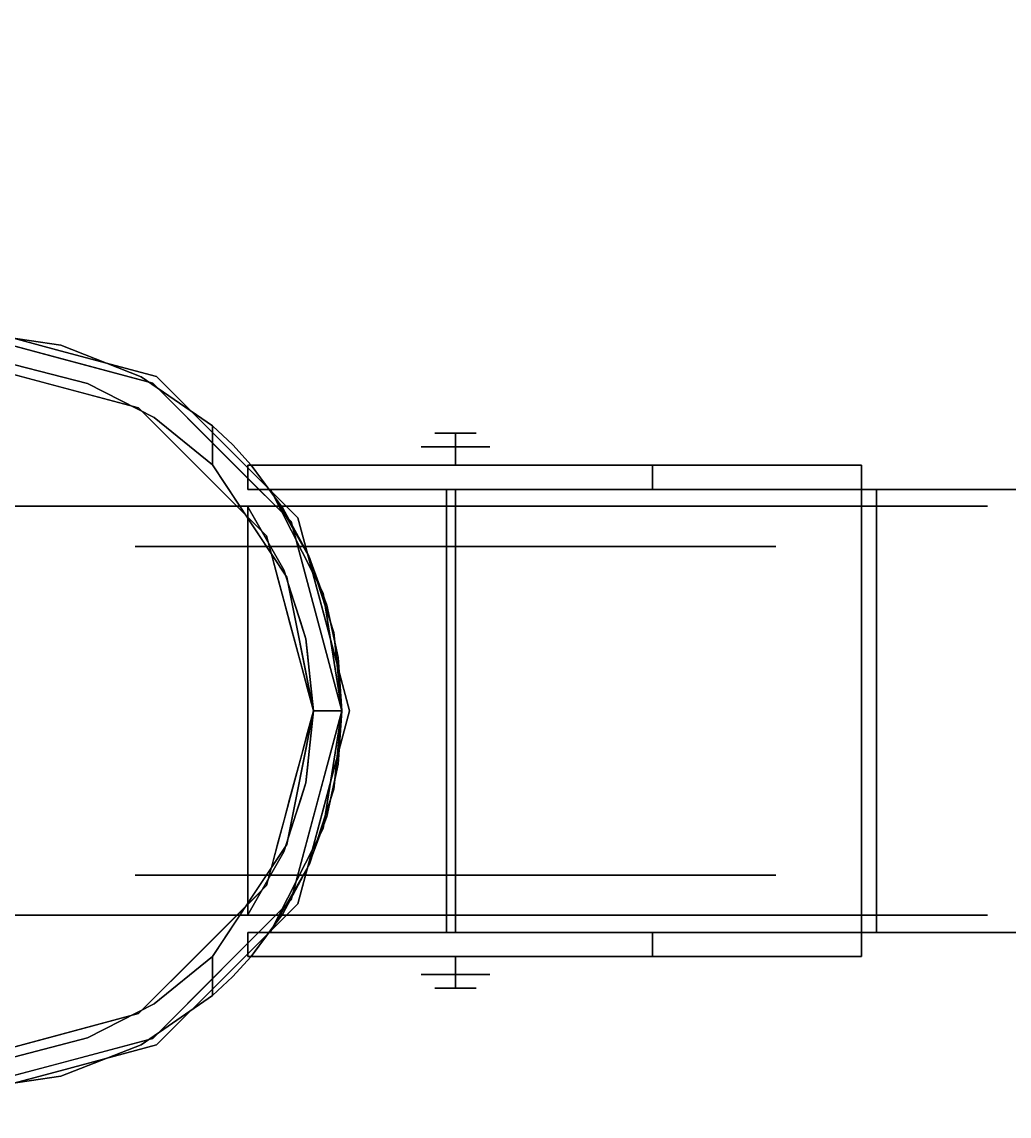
# Model space of a CAD drawing. Header units: millimetres. Extents: x -1 to 1346, y -1098 to 14.
# Drawn here: x 353.1 to 445, y -632.6 to -530.7 of the extents above; entities that cross this region are included whole.
import ezdxf

# ---------------------------------------------------------------- set-up
doc = ezdxf.new("R2010")
doc.units = ezdxf.units.MM
doc.layers.add('IQ_200_3D', color=1, linetype='Continuous')
doc.layers.add('IQ_204_3D', color=7, linetype='Continuous')

# ---------------------------------------------------------------- blocks, each defined once
blk = doc.blocks.new('hpp_cutout_2c_l_3d')
at = {"layer": 'IQ_200_3D'}
mesh = blk.add_polyface(dxfattribs=at)
corners = [(1345, 0, 50), (0, 0, 50), (0, -700, 50), (1345, -700, 50)]
mesh.append_faces([[corners[k] for k in face] for face in [(0, 1, 2, 3)]])
mesh = blk.add_polyface(dxfattribs=at)
corners = [(1345, -700, 0), (0, -700, 0), (0, 0, 0), (1345, 0, 0)]
mesh.append_faces([[corners[k] for k in face] for face in [(0, 1, 2, 3)]])

msp = doc.modelspace()

# ---------------------------------------------------------------- linework, layer by layer
at = {"layer": 'IQ_200_3D'}
msp.add_3dface([(1343, -645, 155), (2, -645, 155), (2, 0, 155), (1343, 0, 155)], dxfattribs=at)
at = {"layer": 'IQ_204_3D'}
for points, invisible_edges in [([(356.63, -561.29, 117.11), (347.65, -558.89, 117.11), (356.63, -561.29, 155), (365.62, -563.7, 155)], 10), ([(347.65, -558.89, 117.11), (347.65, -558.89, 155), (356.63, -561.29, 155)], 13), ([(363.93, -566.62, 116.94), (365.26, -564.32, 116.94), (347.65, -559.6, 116.94), (347.65, -562.25, 116.94)], 5), ([(348.75, -559.62, 74.79), (347.65, -559.6, 116.94), (356.45, -561.96, 116.94)], 13), ([(348.75, -559.62, 74.79), (356.45, -561.96, 116.94), (356.71, -560.78, 66.83)], 3), ([(348.75, -559.62, 74.79), (356.71, -560.78, 66.83), (352.42, -562.6, 71.11)], 14), ([(359.18, -564.36, 64.35), (352.42, -562.6, 71.11), (356.71, -560.78, 66.83)], 14), ([(365.26, -564.32, 116.94), (356.71, -560.78, 66.83), (356.45, -561.96, 116.94)], 3), ([(365.62, -563.7, 155), (365.62, -563.7, 117.11), (356.63, -561.29, 117.11)], 13), ([(365.26, -564.32, 116.94), (364.2, -563.73, 59.34), (356.71, -560.78, 66.83)], 13), ([(356.71, -560.78, 66.83), (364.2, -563.73, 59.34), (359.18, -564.36, 64.35)], 14), ([(355.79, -564.43, 116.94), (347.65, -562.25, 116.94), (352.42, -562.6, 71.11)], 14), ([(355.79, -564.43, 116.94), (352.42, -562.6, 71.11), (359.18, -564.36, 64.35)], 13), ([(355.79, -564.43, 116.94), (359.18, -564.36, 64.35), (363.93, -566.62, 116.94)], 3), ([(359.18, -564.36, 64.35), (364.2, -563.73, 59.34), (365.41, -567.52, 58.13)], 3), ([(359.18, -564.36, 64.35), (365.41, -567.52, 58.13), (363.93, -566.62, 116.94)], 14), ([(375.86, -578.54, 116.94), (378.15, -577.21, 116.94), (365.26, -564.32, 116.94), (363.93, -566.62, 116.94)], 5), ([(370.82, -568.29, 52.72), (364.2, -563.73, 59.34), (365.26, -564.32, 116.94)], 14), ([(370.82, -568.29, 52.72), (365.41, -567.52, 58.13), (364.2, -563.73, 59.34)], 3), ([(371.71, -570.77, 116.94), (370.82, -568.29, 52.72), (365.26, -564.32, 116.94)], 3), ([(372.19, -570.28, 155), (372.19, -570.28, 117.11), (365.62, -563.7, 117.11), (365.62, -563.7, 155)], 5), ([(365.41, -567.52, 58.13), (369.89, -572.58, 116.94), (363.93, -566.62, 116.94)], 13), ([(365.41, -567.52, 58.13), (370.82, -571.93, 52.72), (369.89, -572.58, 116.94)], 14), ([(365.41, -567.52, 58.13), (370.82, -568.29, 52.72), (370.82, -571.93, 52.72)], 1), ([(374.44, -571.96, 109.99), (372.71, -570.07, 52.72), (370.82, -568.29, 52.72)], 13), ([(370.82, -571.93, 52.72), (370.82, -568.29, 52.72), (372.71, -570.07, 52.72), (374.11, -571.96, 52.72)], 12), ([(393.45, -570.25, 53.99), (393.45, -568.98, 52.72), (391.54, -568.98, 50.8), (390.27, -570.25, 50.8)], 4), ([(390.27, -570.25, 50.8), (393.45, -568.98, 48.88), (393.45, -570.25, 47.61)], 1), ([(393.45, -568.98, 48.88), (390.27, -570.25, 50.8), (391.54, -568.98, 50.8)], 3), ([(393.45, -570.25, 47.61), (393.45, -568.98, 48.88), (395.37, -568.98, 50.8), (396.64, -570.25, 50.8)], 4), ([(396.64, -570.25, 50.8), (393.45, -568.98, 52.72), (393.45, -570.25, 53.99)], 1), ([(393.45, -568.98, 52.72), (396.64, -570.25, 50.8), (395.37, -568.98, 50.8)], 3), ([(378.77, -576.86, 155), (378.77, -576.86, 117.11), (372.19, -570.28, 117.11), (372.19, -570.28, 155)], 5), ([(374.44, -571.96, 52.72), (372.71, -570.07, 52.72), (374.44, -571.96, 109.99)], 2), ([(374.44, -571.96, 52.72), (374.11, -571.96, 52.72), (372.71, -570.07, 52.72)], 2), ([(393.45, -571.96, 53.99), (393.45, -570.25, 53.99), (390.27, -570.25, 50.8), (390.27, -571.96, 50.8)], 4), ([(393.45, -570.25, 47.61), (393.45, -571.96, 47.61), (390.27, -571.96, 50.8), (390.27, -570.25, 50.8)], 4), ([(393.45, -571.96, 47.61), (393.45, -570.25, 47.61), (396.64, -570.25, 50.8), (396.64, -571.96, 50.8)], 4), ([(393.45, -570.25, 53.99), (393.45, -571.96, 53.99), (396.64, -571.96, 50.8), (396.64, -570.25, 50.8)], 4), ([(374.44, -571.96, 109.99), (371.71, -570.77, 116.94), (373.32, -572.38, 116.94), (374.93, -573.99, 116.94)], 9), ([(374.11, -575.84, 105.99), (372.88, -575.56, 116.94), (369.89, -572.58, 116.94)], 13), ([(374.11, -571.96, 52.72), (374.11, -574.22, 52.72), (370.82, -571.93, 52.72)], 14), ([(374.11, -574.22, 52.72), (377.74, -582.37, 52.72), (370.82, -571.93, 52.72)], 13), ([(374.11, -575.84, 105.99), (370.82, -571.93, 52.72), (374.28, -577.15, 52.72)], 13), ([(374.11, -571.96, 52.26), (374.11, -571.96, 52.72), (374.44, -571.96, 52.72), (374.75, -571.96, 47.39)], 4), ([(374.11, -571.96, 52.26), (374.75, -571.96, 47.39), (374.75, -574.22, 47.39), (374.11, -574.22, 52.26)], 2), ([(374.44, -571.96, 109.99), (377.39, -575.95, 109.99), (431.26, -571.96, 109.99)], 2), ([(431.26, -571.96, 109.99), (431.26, -571.96, 105.99), (411.79, -571.96, 98.18), (374.44, -571.96, 109.99)], 4), ([(411.79, -571.96, 98.18), (411.79, -571.96, 52.26), (374.44, -571.96, 52.72), (374.44, -571.96, 109.99)], 10), ([(411.14, -571.96, 47.39), (409.26, -571.96, 42.84), (374.44, -571.96, 52.72), (411.79, -571.96, 52.26)], 6), ([(406.27, -571.96, 38.94), (402.37, -571.96, 35.95), (374.44, -571.96, 52.72), (409.26, -571.96, 42.84)], 6), ([(397.82, -571.96, 34.07), (392.95, -571.96, 33.42), (374.44, -571.96, 52.72), (402.37, -571.96, 35.95)], 6), ([(374.44, -571.96, 52.72), (392.95, -571.96, 33.42), (388.07, -571.96, 34.07), (383.53, -571.96, 35.95)], 9), ([(376.63, -571.96, 42.84), (374.75, -571.96, 47.39), (374.44, -571.96, 52.72), (379.63, -571.96, 38.94)], 6), ([(374.44, -571.96, 52.72), (383.53, -571.96, 35.95), (379.63, -571.96, 38.94)], 13), ([(374.93, -573.99, 116.94), (375.92, -573.96, 109.99), (374.44, -571.96, 109.99)], 13), ([(376.63, -574.22, 42.84), (374.75, -574.22, 47.39), (374.75, -571.96, 47.39), (376.63, -571.96, 42.84)], 10), ([(379.63, -574.22, 38.94), (376.63, -574.22, 42.84), (376.63, -571.96, 42.84), (379.63, -571.96, 38.94)], 10), ([(379.76, -580.33, 109.99), (431.26, -571.96, 109.99), (377.39, -575.95, 109.99)], 3), ([(383.53, -574.22, 35.95), (379.63, -574.22, 38.94), (379.63, -571.96, 38.94), (383.53, -571.96, 35.95)], 10), ([(379.76, -580.33, 109.99), (381.48, -585, 109.99), (431.26, -571.96, 109.99)], 14), ([(382.52, -589.86, 109.99), (431.26, -571.96, 109.99), (381.48, -585, 109.99)], 3), ([(431.26, -571.96, 109.99), (382.52, -589.86, 109.99), (382.87, -594.83, 109.99), (431.26, -617.73, 109.99)], 5), ([(388.07, -574.22, 34.07), (383.53, -574.22, 35.95), (383.53, -571.96, 35.95), (388.07, -571.96, 34.07)], 10), ([(392.95, -574.22, 33.42), (388.07, -574.22, 34.07), (388.07, -571.96, 34.07), (392.95, -571.96, 33.42)], 10), ([(392.95, -571.96, 33.42), (397.82, -571.96, 34.07), (397.82, -574.22, 34.07), (392.95, -574.22, 33.42)], 10), ([(402.37, -574.22, 35.95), (397.82, -574.22, 34.07), (397.82, -571.96, 34.07), (402.37, -571.96, 35.95)], 10), ([(406.27, -574.22, 38.94), (402.37, -574.22, 35.95), (402.37, -571.96, 35.95), (406.27, -571.96, 38.94)], 10), ([(409.26, -574.22, 42.84), (406.27, -574.22, 38.94), (406.27, -571.96, 38.94), (409.26, -571.96, 42.84)], 10), ([(411.14, -574.22, 47.39), (409.26, -574.22, 42.84), (409.26, -571.96, 42.84), (411.14, -571.96, 47.39)], 10), ([(411.79, -574.22, 52.26), (411.14, -574.22, 47.39), (411.14, -571.96, 47.39), (411.79, -571.96, 52.26)], 2), ([(431.26, -617.73, 109.99), (431.26, -617.73, 105.99), (431.26, -615.47, 105.99), (431.26, -571.96, 109.99)], 4), ([(431.26, -574.22, 105.99), (431.26, -571.96, 105.99), (431.26, -571.96, 109.99), (431.26, -615.47, 105.99)], 4), ([(374.11, -574.22, 52.26), (374.75, -574.22, 47.39), (376.22, -574.22, 52.72), (374.11, -574.22, 52.72)], 2), ([(376.22, -574.22, 52.72), (377.74, -582.37, 52.72), (374.11, -574.22, 52.72)], 3), ([(376.63, -574.22, 42.84), (379.63, -574.22, 38.94), (376.22, -574.22, 52.72), (374.75, -574.22, 47.39)], 6), ([(376.54, -575.6, 116.94), (375.92, -573.96, 109.99), (374.93, -573.99, 116.94)], 3), ([(375.92, -573.96, 109.99), (376.54, -575.6, 116.94), (377.39, -575.95, 109.99)], 3), ([(376.19, -574.19, 105.99), (379.85, -580.55, 105.99), (376.22, -574.22, 52.72)], 2), ([(379.85, -580.55, 105.99), (376.22, -574.22, 105.99), (431.26, -574.19, 105.99)], 12), ([(376.22, -574.22, 52.72), (392.95, -574.22, 33.42), (397.82, -574.22, 34.07), (402.37, -574.22, 35.95)], 9), ([(376.22, -574.22, 52.72), (402.37, -574.22, 35.95), (406.27, -574.22, 38.94), (409.26, -574.22, 42.84)], 9), ([(383.53, -574.22, 35.95), (388.07, -574.22, 34.07), (376.22, -574.22, 52.72), (379.63, -574.22, 38.94)], 6), ([(392.95, -574.22, 33.42), (376.22, -574.22, 52.72), (388.07, -574.22, 34.07)], 3), ([(376.22, -574.22, 52.72), (411.14, -574.22, 47.39), (411.79, -574.22, 52.26), (411.79, -574.22, 98.18)], 9), ([(411.79, -574.22, 98.18), (431.26, -574.22, 105.99), (376.22, -574.22, 105.99)], 12), ([(376.22, -574.22, 105.99), (376.22, -574.22, 52.72), (411.79, -574.22, 98.18)], 14), ([(376.22, -574.22, 52.72), (409.26, -574.22, 42.84), (411.14, -574.22, 47.39)], 13), ([(376.22, -574.22, 52.72), (379.85, -580.55, 105.99), (381.13, -583.87, 52.72)], 3), ([(377.74, -582.37, 52.72), (376.22, -574.22, 52.72), (381.13, -583.87, 52.72), (380.22, -594.83, 52.72)], 5), ([(431.26, -574.19, 105.99), (382.11, -587.53, 105.99), (379.85, -580.55, 105.99)], 13), ([(382.87, -594.83, 105.99), (382.11, -587.53, 105.99), (431.26, -574.19, 105.99), (431.26, -615.47, 105.99)], 10), ([(388.05, -574.22, 53.92), (393.45, -574.22, 57.04), (393.45, -574.22, 50.8), (388.05, -574.22, 47.68)], 4), ([(393.45, -574.22, 44.56), (388.05, -574.22, 47.68), (393.45, -574.22, 50.8)], 2), ([(393.45, -579.53, 57.04), (393.45, -574.22, 57.04), (388.05, -574.22, 53.92), (388.05, -579.53, 53.92)], 4), ([(388.05, -579.53, 53.92), (388.05, -574.22, 53.92), (388.05, -574.22, 47.68), (388.05, -579.53, 47.68)], 5), ([(388.05, -579.53, 47.68), (388.05, -574.22, 47.68), (393.45, -574.22, 44.56), (393.45, -579.53, 44.56)], 1), ([(392.61, -574.22, 102.56), (392.61, -574.22, 105.99), (431.26, -574.22, 105.99), (432.65, -574.22, 102.56)], 4), ([(393.45, -574.22, 50.8), (393.45, -574.22, 57.04), (398.85, -574.22, 53.92), (398.85, -574.22, 47.68)], 8), ([(398.85, -574.22, 47.68), (393.45, -574.22, 44.56), (393.45, -574.22, 50.8)], 12), ([(393.45, -579.53, 44.56), (393.45, -574.22, 44.56), (398.85, -574.22, 47.68), (398.85, -579.53, 47.68)], 4), ([(398.85, -579.53, 53.92), (398.85, -574.22, 53.92), (393.45, -574.22, 57.04), (393.45, -579.53, 57.04)], 1), ([(398.85, -579.53, 47.68), (398.85, -574.22, 47.68), (398.85, -574.22, 53.92), (398.85, -579.53, 53.92)], 5), ([(466.59, -574.22, 120.27), (467.97, -574.22, 116.84), (432.65, -574.22, 102.56), (431.26, -574.22, 105.99)], 4), ([(343.93, -575.78, 62.1), (353.74, -575.78, 82.47), (363.63, -575.78, 60.49), (363.63, -575.78, 41.11)], 10), ([(363.63, -575.78, 41.11), (353.74, -575.78, 19.13), (343.93, -575.78, 39.5), (343.93, -575.78, 62.1)], 9), ([(353.74, -613.88, 82.47), (353.74, -575.78, 82.47), (348.83, -575.78, 72.29), (348.83, -613.88, 72.29)], 5), ([(348.83, -575.78, 29.31), (353.74, -575.78, 19.13), (353.74, -613.88, 19.13), (348.83, -613.88, 29.31)], 10), ([(353.74, -613.88, 19.13), (353.74, -575.78, 19.13), (362.57, -575.78, 12.08), (362.57, -613.88, 12.08)], 5), ([(362.57, -613.88, 89.52), (362.57, -575.78, 89.52), (353.74, -575.78, 82.47), (353.74, -613.88, 82.47)], 5), ([(375.02, -575.78, 76.17), (363.63, -575.78, 60.49), (353.74, -575.78, 82.47), (371.41, -575.78, 96.57)], 10), ([(353.74, -575.78, 19.13), (363.63, -575.78, 41.11), (375.02, -575.78, 25.43), (371.41, -575.78, 5.03)], 5), ([(371.41, -613.88, 96.57), (371.41, -575.78, 96.57), (362.57, -575.78, 89.52), (362.57, -613.88, 89.52)], 5), ([(371.41, -575.78, 5.03), (371.41, -613.88, 5.03), (362.57, -613.88, 12.08), (362.57, -575.78, 12.08)], 5), ([(369.33, -579.53, 68.33), (363.63, -575.78, 60.49), (369.33, -575.78, 68.33), (375.02, -579.53, 76.17)], 5), ([(369.33, -579.53, 68.33), (363.63, -579.53, 60.49), (363.63, -575.78, 60.49)], 14), ([(363.63, -575.78, 41.11), (363.63, -575.78, 50.8), (363.63, -579.53, 50.8), (363.63, -579.53, 41.11)], 10), ([(369.33, -579.53, 33.27), (375.02, -575.78, 25.43), (369.33, -575.78, 33.27), (363.63, -579.53, 41.11)], 5), ([(363.63, -575.78, 41.11), (363.63, -579.53, 41.11), (369.33, -575.78, 33.27)], 3), ([(363.63, -575.78, 50.8), (363.63, -575.78, 60.49), (363.63, -579.53, 60.49), (363.63, -579.53, 50.8)], 10), ([(375.02, -575.78, 76.17), (375.02, -579.53, 76.17), (369.33, -575.78, 68.33)], 3), ([(369.33, -579.53, 33.27), (375.02, -579.53, 25.43), (375.02, -575.78, 25.43)], 14), ([(371.41, -575.78, 96.57), (371.41, -613.88, 96.57), (379.46, -575.78, 98.41)], 3), ([(379.46, -575.78, 3.19), (371.41, -613.88, 5.03), (371.41, -575.78, 5.03)], 3), ([(379.46, -575.78, 98.41), (371.41, -613.88, 96.57), (382.43, -613.88, 99.08)], 13), ([(371.41, -613.88, 5.03), (379.46, -575.78, 3.19), (382.43, -613.88, 2.52)], 3), ([(371.41, -575.78, 96.57), (393.45, -575.78, 101.6), (393.45, -575.78, 82.15), (375.02, -575.78, 76.17)], 8), ([(371.41, -575.78, 5.03), (375.02, -575.78, 25.43), (393.45, -575.78, 19.45), (393.45, -575.78)], 1), ([(374.11, -575.84, 109.99), (372.88, -575.56, 116.94), (374.11, -575.84, 105.99)], 3), ([(374.37, -577.05, 116.94), (372.88, -575.56, 116.94), (374.11, -575.84, 109.99)], 14), ([(382.02, -575.78, 78.44), (375.02, -579.53, 76.17), (375.02, -575.78, 76.17)], 3), ([(375.02, -579.53, 25.43), (382.02, -579.53, 23.16), (375.02, -575.78, 25.43)], 14), ([(384.24, -579.53, 79.16), (375.02, -579.53, 76.17), (382.02, -575.78, 78.44)], 14), ([(384.24, -575.78, 22.44), (375.02, -575.78, 25.43), (382.02, -579.53, 23.16)], 14), ([(377.39, -575.95, 109.99), (376.54, -575.6, 116.94), (378.15, -577.21, 116.94)], 13), ([(393.45, -575.78, 101.6), (379.46, -575.78, 98.41), (382.43, -613.88, 99.08)], 14), ([(393.45, -575.78), (382.43, -613.88, 2.52), (379.46, -575.78, 3.19)], 3), ([(384.24, -579.53, 79.16), (382.02, -575.78, 78.44), (387.74, -575.78, 80.3)], 13), ([(384.24, -575.78, 22.44), (382.02, -579.53, 23.16), (387.74, -579.53, 21.3)], 13), ([(393.45, -613.88, 101.6), (393.45, -575.78, 101.6), (382.43, -613.88, 99.08)], 2), ([(393.45, -575.78), (393.45, -613.88), (382.43, -613.88, 2.52)], 12), ([(384.24, -575.78, 22.44), (387.74, -579.53, 21.3), (393.45, -575.78, 19.45)], 3), ([(384.24, -579.53, 79.16), (387.74, -575.78, 80.3), (393.45, -579.53, 82.15)], 3), ([(393.45, -575.78, 82.15), (393.45, -579.53, 82.15), (387.74, -575.78, 80.3)], 2), ([(393.45, -579.53, 19.45), (393.45, -575.78, 19.45), (387.74, -579.53, 21.3)], 2), ([(393.45, -613.88), (393.45, -575.78), (404.47, -613.88, 2.52)], 2), ([(393.45, -575.78), (407.45, -575.78, 3.19), (404.47, -613.88, 2.52)], 14), ([(393.45, -575.78, 101.6), (404.47, -613.88, 99.08), (407.45, -575.78, 98.41)], 3), ([(393.45, -575.78, 101.6), (393.45, -613.88, 101.6), (404.47, -613.88, 99.08)], 12), ([(393.45, -575.78, 19.45), (393.45, -579.53, 19.45), (399.17, -575.78, 21.3)], 2), ([(393.45, -579.53, 82.15), (393.45, -575.78, 82.15), (399.17, -579.53, 80.3)], 2), ([(402.67, -575.78, 79.16), (399.17, -579.53, 80.3), (393.45, -575.78, 82.15)], 3), ([(402.67, -579.53, 22.44), (399.17, -575.78, 21.3), (393.45, -579.53, 19.45)], 3), ([(393.45, -575.78, 82.15), (393.45, -575.78, 101.6), (415.49, -575.78, 96.57), (411.88, -575.78, 76.17)], 4), ([(393.45, -575.78, 19.45), (411.88, -575.78, 25.43), (415.49, -575.78, 5.03), (393.45, -575.78)], 2), ([(402.67, -579.53, 22.44), (404.88, -575.78, 23.16), (399.17, -575.78, 21.3)], 13), ([(402.67, -575.78, 79.16), (404.88, -579.53, 78.44), (399.17, -579.53, 80.3)], 13), ([(402.67, -579.53, 22.44), (411.88, -579.53, 25.43), (404.88, -575.78, 23.16)], 14), ([(402.67, -575.78, 79.16), (411.88, -575.78, 76.17), (404.88, -579.53, 78.44)], 14), ([(407.45, -575.78, 3.19), (415.49, -613.88, 5.03), (404.47, -613.88, 2.52)], 13), ([(415.49, -613.88, 96.57), (407.45, -575.78, 98.41), (404.47, -613.88, 99.08)], 3), ([(404.88, -575.78, 23.16), (411.88, -579.53, 25.43), (411.88, -575.78, 25.43)], 3), ([(411.88, -579.53, 76.17), (404.88, -579.53, 78.44), (411.88, -575.78, 76.17)], 14), ([(415.49, -575.78, 5.03), (415.49, -613.88, 5.03), (407.45, -575.78, 3.19)], 3), ([(407.45, -575.78, 98.41), (415.49, -613.88, 96.57), (415.49, -575.78, 96.57)], 3), ([(411.88, -579.53, 25.43), (417.58, -579.53, 33.27), (417.58, -575.78, 33.27), (411.88, -575.78, 25.43)], 10), ([(411.88, -575.78, 76.17), (417.58, -575.78, 68.33), (417.58, -579.53, 68.33), (411.88, -579.53, 76.17)], 10), ([(411.88, -575.78, 76.17), (415.49, -575.78, 96.57), (433.17, -575.78, 82.47), (423.27, -575.78, 60.49)], 5), ([(411.88, -575.78, 25.43), (423.27, -575.78, 41.11), (433.17, -575.78, 19.13), (415.49, -575.78, 5.03)], 10), ([(424.33, -575.78, 89.52), (415.49, -575.78, 96.57), (415.49, -613.88, 96.57), (424.33, -613.88, 89.52)], 10), ([(424.33, -575.78, 12.08), (424.33, -613.88, 12.08), (415.49, -613.88, 5.03), (415.49, -575.78, 5.03)], 5), ([(423.27, -575.78, 41.11), (417.58, -575.78, 33.27), (417.58, -579.53, 33.27), (423.27, -579.53, 41.11)], 10), ([(423.27, -579.53, 60.49), (417.58, -579.53, 68.33), (417.58, -575.78, 68.33), (423.27, -575.78, 60.49)], 10), ([(423.27, -575.78, 60.49), (423.27, -575.78, 50.8), (423.27, -579.53, 50.8), (423.27, -579.53, 60.49)], 10), ([(423.27, -575.78, 50.8), (423.27, -575.78, 41.11), (423.27, -579.53, 41.11), (423.27, -579.53, 50.8)], 10), ([(442.98, -575.78, 62.1), (423.27, -575.78, 41.11), (423.27, -575.78, 60.49), (433.17, -575.78, 82.47)], 5), ([(423.27, -575.78, 41.11), (442.98, -575.78, 62.1), (442.98, -575.78, 39.5), (433.17, -575.78, 19.13)], 9), ([(424.33, -613.88, 12.08), (424.33, -575.78, 12.08), (433.17, -575.78, 19.13), (433.17, -613.88, 19.13)], 5), ([(433.17, -575.78, 82.47), (424.33, -575.78, 89.52), (424.33, -613.88, 89.52), (433.17, -613.88, 82.47)], 10), ([(433.17, -613.88, 19.13), (433.17, -575.78, 19.13), (438.07, -575.78, 29.31), (438.07, -613.88, 29.31)], 5), ([(433.17, -575.78, 82.47), (433.17, -613.88, 82.47), (438.07, -613.88, 72.29), (438.07, -575.78, 72.29)], 5), ([(438.07, -613.88, 29.31), (438.07, -575.78, 29.31), (442.98, -575.78, 39.5), (442.98, -613.88, 39.5)], 5), ([(442.98, -613.88, 62.1), (442.98, -575.78, 62.1), (438.07, -575.78, 72.29), (438.07, -613.88, 72.29)], 5), ([(442.98, -613.88, 50.8), (442.98, -613.88, 39.5), (442.98, -575.78, 39.5), (442.98, -575.78, 50.8)], 10), ([(442.98, -613.88, 62.1), (442.98, -613.88, 50.8), (442.98, -575.78, 50.8), (442.98, -575.78, 62.1)], 10), ([(377.46, -581.69, 109.99), (374.11, -575.84, 109.99), (374.11, -613.82, 109.99), (380.22, -594.83, 109.99)], 12), ([(377.46, -607.96, 105.99), (374.11, -613.82, 105.99), (374.11, -575.84, 105.99), (377.46, -581.69, 105.99)], 8), ([(374.37, -577.05, 116.94), (374.11, -575.84, 109.99), (374.95, -577.3, 109.99)], 13), ([(374.11, -575.84, 105.99), (374.28, -577.15, 52.72), (377.46, -581.69, 105.99)], 3), ([(378.15, -577.21, 116.94), (378.57, -578.14, 109.99), (377.39, -575.95, 109.99)], 13), ([(377.74, -582.37, 52.72), (377.46, -581.69, 105.99), (374.28, -577.15, 52.72)], 3), ([(374.37, -577.05, 116.94), (374.95, -577.3, 109.99), (375.86, -578.54, 116.94)], 3), ([(375.86, -578.54, 116.94), (374.95, -577.3, 109.99), (375.78, -578.76, 109.99)], 13), ([(380.22, -594.83, 116.94), (382.87, -594.83, 116.94), (378.15, -577.21, 116.94), (375.86, -578.54, 116.94)], 4), ([(378.74, -579.41, 116.94), (378.57, -578.14, 109.99), (378.15, -577.21, 116.94)], 3), ([(378.77, -576.86, 117.11), (381.18, -585.84, 155), (381.37, -586.55, 117.11)], 3), ([(378.77, -576.86, 155), (381.18, -585.84, 155), (378.77, -576.86, 117.11)], 14), ([(375.78, -578.76, 109.99), (376.62, -580.23, 109.99), (375.86, -578.54, 116.94)], 14), ([(376.4, -580.58, 116.94), (375.86, -578.54, 116.94), (376.62, -580.23, 109.99)], 14), ([(378.57, -578.14, 109.99), (378.74, -579.41, 116.94), (379.76, -580.33, 109.99)], 3), ([(388.05, -579.53, 53.92), (363.63, -579.53, 60.49), (375.02, -579.53, 76.17), (393.45, -579.53, 57.04)], 5), ([(363.63, -579.53, 41.11), (363.63, -579.53, 60.49), (388.05, -579.53, 53.92), (388.05, -579.53, 47.68)], 10), ([(375.02, -579.53, 25.43), (363.63, -579.53, 41.11), (388.05, -579.53, 47.68), (393.45, -579.53, 44.56)], 10), ([(393.45, -579.53, 82.15), (393.45, -579.53, 57.04), (375.02, -579.53, 76.17)], 2), ([(393.45, -579.53, 19.45), (375.02, -579.53, 25.43), (393.45, -579.53, 44.56)], 2), ([(379.76, -580.33, 109.99), (378.74, -579.41, 116.94), (379.33, -581.62, 116.94)], 13), ([(393.45, -579.53, 57.04), (393.45, -579.53, 82.15), (411.88, -579.53, 76.17), (398.85, -579.53, 53.92)], 4), ([(411.88, -579.53, 25.43), (393.45, -579.53, 19.45), (393.45, -579.53, 44.56), (398.85, -579.53, 47.68)], 8), ([(398.85, -579.53, 53.92), (411.88, -579.53, 76.17), (423.27, -579.53, 60.49), (423.27, -579.53, 41.11)], 9), ([(423.27, -579.53, 41.11), (411.88, -579.53, 25.43), (398.85, -579.53, 47.68), (398.85, -579.53, 53.92)], 10), ([(376.62, -580.23, 109.99), (377.46, -581.69, 109.99), (376.4, -580.58, 116.94)], 14), ([(376.95, -582.61, 116.94), (376.4, -580.58, 116.94), (377.46, -581.69, 109.99)], 14), ([(379.33, -581.62, 116.94), (380.62, -582.67, 109.99), (379.76, -580.33, 109.99)], 13), ([(382.11, -587.53, 105.99), (381.13, -583.87, 52.72), (379.85, -580.55, 105.99)], 3), ([(377.46, -581.69, 109.99), (377.97, -583.3, 109.99), (376.95, -582.61, 116.94)], 14), ([(380.22, -594.83, 109.99), (379.52, -588.12, 109.99), (377.46, -581.69, 109.99)], 12), ([(379.52, -601.54, 105.99), (377.46, -607.96, 105.99), (377.46, -581.69, 105.99), (379.52, -588.12, 105.99)], 10), ([(377.74, -582.37, 52.72), (379.52, -588.12, 105.99), (377.46, -581.69, 105.99)], 13), ([(380.62, -582.67, 109.99), (379.33, -581.62, 116.94), (379.92, -583.82, 116.94)], 13), ([(376.95, -582.61, 116.94), (377.97, -583.3, 109.99), (377.49, -584.65, 116.94)], 3), ([(379.52, -588.12, 105.99), (377.74, -582.37, 52.72), (378.98, -588.6, 52.72)], 13), ([(379.92, -583.82, 116.94), (381.48, -585, 109.99), (380.62, -582.67, 109.99)], 13), ([(378.49, -584.91, 109.99), (377.49, -584.65, 116.94), (377.97, -583.3, 109.99)], 3), ([(380.51, -586.02, 116.94), (381.48, -585, 109.99), (379.92, -583.82, 116.94)], 3), ([(382.87, -594.83, 52.72), (380.22, -594.83, 52.72), (381.13, -583.87, 52.72)], 2), ([(382.87, -594.83, 52.72), (381.13, -583.87, 52.72), (382.11, -587.53, 105.99)], 14), ([(378.04, -586.68, 116.94), (377.49, -584.65, 116.94), (378.49, -584.91, 109.99)], 14), ([(378.49, -584.91, 109.99), (379.01, -586.51, 109.99), (378.04, -586.68, 116.94)], 14), ([(380.51, -586.02, 116.94), (382, -587.43, 109.99), (381.48, -585, 109.99)], 13), ([(382, -587.43, 109.99), (380.51, -586.02, 116.94), (381.1, -588.22, 116.94)], 13), ([(383.59, -594.83, 155), (381.37, -586.55, 117.11), (381.18, -585.84, 155)], 3), ([(379.01, -586.51, 109.99), (379.52, -588.12, 109.99), (378.04, -586.68, 116.94)], 14), ([(378.58, -588.72, 116.94), (378.04, -586.68, 116.94), (379.52, -588.12, 109.99)], 14), ([(383.59, -594.83, 155), (383.59, -594.83, 117.11), (381.37, -586.55, 117.11)], 12), ([(381.1, -588.22, 116.94), (382.52, -589.86, 109.99), (382, -587.43, 109.99)], 13), ([(382.11, -587.53, 105.99), (382.87, -594.83, 105.99), (382.87, -594.83, 52.72)], 12), ([(379.52, -588.12, 109.99), (379.7, -589.79, 109.99), (378.58, -588.72, 116.94)], 14), ([(379.7, -589.79, 109.99), (379.13, -590.76, 116.94), (378.58, -588.72, 116.94)], 13), ([(379.52, -588.12, 105.99), (378.98, -588.6, 52.72), (380.22, -594.83, 105.99)], 3), ([(380.22, -594.83, 52.72), (380.22, -594.83, 105.99), (378.98, -588.6, 52.72)], 2), ([(380.22, -594.83, 105.99), (379.52, -601.54, 105.99), (379.52, -588.12, 105.99)], 2), ([(382.52, -589.86, 109.99), (381.1, -588.22, 116.94), (381.69, -590.42, 116.94)], 13), ([(379.7, -589.79, 109.99), (379.87, -591.47, 109.99), (379.13, -590.76, 116.94)], 14), ([(382.87, -594.83, 109.99), (382.52, -589.86, 109.99), (381.69, -590.42, 116.94)], 14), ([(379.67, -592.79, 116.94), (379.13, -590.76, 116.94), (379.87, -591.47, 109.99)], 14), ([(382.87, -594.83, 116.94), (382.87, -594.83, 109.99), (381.69, -590.42, 116.94)], 2), ([(379.67, -592.79, 116.94), (379.87, -591.47, 109.99), (380.05, -593.15, 109.99)], 13), ([(379.67, -592.79, 116.94), (380.05, -593.15, 109.99), (380.22, -594.83, 116.94)], 3), ([(380.22, -594.83, 109.99), (380.22, -594.83, 116.94), (380.05, -593.15, 109.99)], 2), ([(374.11, -613.82, 109.99), (377.46, -607.96, 109.99), (379.52, -601.54, 109.99), (380.22, -594.83, 109.99)], 8), ([(378.15, -612.44, 116.94), (382.87, -594.83, 116.94), (380.22, -594.83, 116.94), (375.86, -611.11, 116.94)], 8), ([(380.22, -594.83, 52.72), (382.87, -594.83, 52.72), (381.12, -605.8, 52.72), (377.74, -607.29, 52.72)], 4), ([(378.98, -601.06, 52.72), (379.52, -601.54, 105.99), (380.22, -594.83, 105.99)], 13), ([(378.98, -601.06, 52.72), (380.22, -594.83, 105.99), (380.22, -594.83, 52.72)], 1), ([(379.67, -596.86, 116.94), (380.22, -594.83, 116.94), (380.05, -596.5, 109.99)], 14), ([(380.22, -594.83, 109.99), (380.05, -596.5, 109.99), (380.22, -594.83, 116.94)], 2), ([(382.87, -594.83, 52.72), (382.11, -602.12, 105.99), (381.12, -605.8, 52.72)], 3), ([(381.37, -603.1, 117.11), (383.59, -594.83, 155), (381.18, -603.81, 155)], 13), ([(383.59, -594.83, 155), (381.37, -603.1, 117.11), (383.59, -594.83, 117.11)], 1), ([(381.69, -599.23, 116.94), (382.87, -594.83, 109.99), (382.87, -594.83, 116.94)], 1), ([(382.87, -594.83, 109.99), (381.69, -599.23, 116.94), (382.52, -599.8, 109.99)], 3), ([(431.26, -615.47, 105.99), (382.11, -602.12, 105.99), (382.87, -594.83, 105.99)], 13), ([(382.87, -594.83, 52.72), (382.87, -594.83, 105.99), (382.11, -602.12, 105.99)], 12), ([(382.52, -599.8, 109.99), (431.26, -617.73, 109.99), (382.87, -594.83, 109.99)], 3), ([(379.87, -598.18, 109.99), (379.13, -598.9, 116.94), (379.67, -596.86, 116.94)], 13), ([(380.05, -596.5, 109.99), (379.87, -598.18, 109.99), (379.67, -596.86, 116.94)], 14), ([(379.87, -598.18, 109.99), (379.7, -599.86, 109.99), (379.13, -598.9, 116.94)], 14), ([(379.13, -598.9, 116.94), (379.7, -599.86, 109.99), (378.58, -600.93, 116.94)], 3), ([(381.1, -601.43, 116.94), (382.52, -599.8, 109.99), (381.69, -599.23, 116.94)], 3), ([(379.52, -601.54, 109.99), (378.58, -600.93, 116.94), (379.7, -599.86, 109.99)], 3), ([(382.52, -599.8, 109.99), (381.1, -601.43, 116.94), (382, -602.23, 109.99)], 3), ([(431.26, -617.73, 109.99), (382.52, -599.8, 109.99), (381.47, -604.67, 109.99)], 13), ([(378.98, -601.06, 52.72), (377.74, -607.29, 52.72), (379.52, -601.54, 105.99)], 14), ([(378.04, -602.97, 116.94), (378.58, -600.93, 116.94), (379.52, -601.54, 109.99)], 14), ([(379.52, -601.54, 105.99), (377.74, -607.29, 52.72), (377.46, -607.96, 105.99)], 3), ([(379.52, -601.54, 109.99), (379.01, -603.14, 109.99), (378.04, -602.97, 116.94)], 14), ([(382.11, -602.12, 105.99), (431.26, -615.47, 105.99), (379.85, -609.11, 105.99)], 3), ([(379.85, -609.11, 105.99), (381.12, -605.8, 52.72), (382.11, -602.12, 105.99)], 3), ([(380.51, -603.63, 116.94), (382, -602.23, 109.99), (381.1, -601.43, 116.94)], 3), ([(380.51, -603.63, 116.94), (381.47, -604.67, 109.99), (382, -602.23, 109.99)], 13), ([(377.49, -605.01, 116.94), (378.04, -602.97, 116.94), (378.49, -604.75, 109.99)], 14), ([(379.01, -603.14, 109.99), (378.49, -604.75, 109.99), (378.04, -602.97, 116.94)], 14), ([(378.77, -612.8, 117.11), (381.37, -603.1, 117.11), (381.18, -603.81, 155)], 14), ([(378.77, -612.8, 117.11), (381.18, -603.81, 155), (378.77, -612.8, 155)], 13), ([(381.47, -604.67, 109.99), (380.51, -603.63, 116.94), (379.92, -605.84, 116.94)], 13), ([(376.95, -607.04, 116.94), (377.49, -605.01, 116.94), (377.97, -606.35, 109.99)], 14), ([(378.49, -604.75, 109.99), (377.97, -606.35, 109.99), (377.49, -605.01, 116.94)], 14), ([(431.26, -617.73, 109.99), (381.47, -604.67, 109.99), (379.75, -609.34, 109.99)], 13), ([(379.92, -605.84, 116.94), (380.61, -607, 109.99), (381.47, -604.67, 109.99)], 13), ([(376.19, -615.47, 52.72), (374.11, -615.47, 52.72), (377.74, -607.29, 52.72), (381.12, -605.8, 52.72)], 6), ([(376.19, -615.47, 52.72), (381.12, -605.8, 52.72), (379.85, -609.11, 105.99)], 14), ([(377.97, -606.35, 109.99), (377.46, -607.96, 109.99), (376.95, -607.04, 116.94)], 14), ([(379.33, -608.04, 116.94), (380.61, -607, 109.99), (379.92, -605.84, 116.94)], 3), ([(374.11, -615.47, 52.72), (370.82, -617.72, 52.72), (377.74, -607.29, 52.72)], 13), ([(374.28, -612.5, 52.72), (377.46, -607.96, 105.99), (377.74, -607.29, 52.72)], 3), ([(376.4, -609.08, 116.94), (376.95, -607.04, 116.94), (377.46, -607.96, 109.99)], 14), ([(379.75, -609.34, 109.99), (380.61, -607, 109.99), (379.33, -608.04, 116.94)], 14), ([(374.28, -612.5, 52.72), (374.11, -613.82, 105.99), (377.46, -607.96, 105.99)], 13), ([(377.46, -607.96, 109.99), (376.62, -609.42, 109.99), (376.4, -609.08, 116.94)], 14), ([(379.75, -609.34, 109.99), (379.33, -608.04, 116.94), (378.74, -610.24, 116.94)], 13), ([(376.62, -609.42, 109.99), (375.78, -610.89, 109.99), (375.86, -611.11, 116.94)], 14), ([(376.4, -609.08, 116.94), (376.62, -609.42, 109.99), (375.86, -611.11, 116.94)], 3), ([(376.19, -615.47, 105.99), (379.85, -609.11, 105.99), (431.26, -615.47, 105.99)], 2), ([(379.85, -609.11, 105.99), (376.19, -615.47, 105.99), (376.19, -615.47, 52.72)], 12), ([(379.75, -609.34, 109.99), (377.38, -613.73, 109.99), (431.26, -617.73, 109.99)], 14), ([(378.56, -611.53, 109.99), (379.75, -609.34, 109.99), (378.74, -610.24, 116.94)], 14), ([(363.63, -613.88, 60.49), (363.63, -610.13, 60.49), (369.33, -610.13, 68.33), (369.33, -613.88, 68.33)], 5), ([(363.63, -610.13, 60.49), (363.63, -613.88, 60.49), (363.63, -613.88, 50.8), (363.63, -610.13, 50.8)], 5), ([(363.63, -610.13, 50.8), (363.63, -613.88, 50.8), (363.63, -613.88, 41.11), (363.63, -610.13, 41.11)], 5), ([(363.63, -613.88, 41.11), (369.33, -613.88, 33.27), (363.63, -610.13, 41.11)], 14), ([(369.33, -613.88, 33.27), (375.02, -613.88, 25.43), (369.33, -610.13, 33.27), (363.63, -610.13, 41.11)], 10), ([(388.05, -610.13, 53.92), (375.02, -610.13, 76.17), (363.63, -610.13, 60.49), (363.63, -610.13, 41.11)], 9), ([(388.05, -610.13, 47.68), (363.63, -610.13, 41.11), (375.02, -610.13, 25.43), (393.45, -610.13, 44.56)], 5), ([(363.63, -610.13, 41.11), (388.05, -610.13, 47.68), (388.05, -610.13, 53.92)], 13), ([(369.33, -613.88, 68.33), (369.33, -610.13, 68.33), (375.02, -610.13, 76.17), (375.02, -613.88, 76.17)], 5), ([(375.02, -613.88, 25.43), (375.02, -610.13, 25.43), (369.33, -610.13, 33.27)], 13), ([(375.02, -613.88, 76.17), (375.02, -610.13, 76.17), (384.24, -610.13, 79.16), (384.24, -613.88, 79.16)], 5), ([(384.24, -613.88, 22.44), (382.02, -610.13, 23.16), (375.02, -613.88, 25.43)], 3), ([(375.02, -610.13, 25.43), (375.02, -613.88, 25.43), (382.02, -610.13, 23.16)], 3), ([(393.45, -610.13, 57.04), (393.45, -610.13, 82.15), (375.02, -610.13, 76.17), (388.05, -610.13, 53.92)], 4), ([(393.45, -610.13, 44.56), (375.02, -610.13, 25.43), (393.45, -610.13, 19.45)], 1), ([(378.74, -610.24, 116.94), (378.15, -612.44, 116.94), (378.56, -611.53, 109.99)], 14), ([(387.74, -610.13, 21.3), (382.02, -610.13, 23.16), (384.24, -613.88, 22.44)], 14), ([(384.24, -613.88, 79.16), (384.24, -610.13, 79.16), (393.45, -610.13, 82.15), (393.45, -613.88, 82.15)], 1), ([(393.45, -613.88, 19.45), (387.74, -610.13, 21.3), (384.24, -613.88, 22.44)], 3), ([(393.45, -613.88, 19.45), (393.45, -610.13, 19.45), (387.74, -610.13, 21.3)], 12), ([(393.45, -610.13, 57.04), (388.05, -610.13, 53.92), (388.05, -615.47, 53.92), (393.45, -615.47, 57.04)], 2), ([(388.05, -615.47, 47.68), (388.05, -615.47, 53.92), (388.05, -610.13, 53.92), (388.05, -610.13, 47.68)], 10), ([(388.05, -610.13, 47.68), (393.45, -610.13, 44.56), (393.45, -615.47, 44.56), (388.05, -615.47, 47.68)], 8), ([(402.67, -613.88, 22.44), (402.67, -610.13, 22.44), (393.45, -610.13, 19.45), (393.45, -613.88, 19.45)], 1), ([(393.45, -613.88, 82.15), (393.45, -610.13, 82.15), (399.17, -610.13, 80.3)], 12), ([(393.45, -613.88, 82.15), (399.17, -610.13, 80.3), (402.67, -613.88, 79.16)], 3), ([(393.45, -610.13, 82.15), (393.45, -610.13, 57.04), (411.88, -610.13, 76.17)], 2), ([(398.85, -610.13, 53.92), (423.27, -610.13, 60.49), (411.88, -610.13, 76.17), (393.45, -610.13, 57.04)], 5), ([(393.45, -610.13, 44.56), (393.45, -610.13, 19.45), (411.88, -610.13, 25.43)], 12), ([(411.88, -610.13, 25.43), (423.27, -610.13, 41.11), (398.85, -610.13, 47.68), (393.45, -610.13, 44.56)], 10), ([(393.45, -610.13, 44.56), (398.85, -610.13, 47.68), (398.85, -615.47, 47.68), (393.45, -615.47, 44.56)], 2), ([(398.85, -610.13, 53.92), (393.45, -610.13, 57.04), (393.45, -615.47, 57.04), (398.85, -615.47, 53.92)], 8), ([(423.27, -610.13, 41.11), (423.27, -610.13, 60.49), (398.85, -610.13, 53.92), (398.85, -610.13, 47.68)], 10), ([(398.85, -615.47, 53.92), (398.85, -615.47, 47.68), (398.85, -610.13, 47.68), (398.85, -610.13, 53.92)], 10), ([(399.17, -610.13, 80.3), (404.88, -610.13, 78.44), (402.67, -613.88, 79.16)], 14), ([(411.88, -613.88, 25.43), (411.88, -610.13, 25.43), (402.67, -610.13, 22.44), (402.67, -613.88, 22.44)], 5), ([(402.67, -613.88, 79.16), (404.88, -610.13, 78.44), (411.88, -613.88, 76.17)], 3), ([(411.88, -610.13, 76.17), (411.88, -613.88, 76.17), (404.88, -610.13, 78.44)], 3), ([(417.58, -613.88, 33.27), (417.58, -610.13, 33.27), (411.88, -610.13, 25.43), (411.88, -613.88, 25.43)], 5), ([(417.58, -610.13, 68.33), (417.58, -613.88, 68.33), (411.88, -613.88, 76.17), (411.88, -610.13, 76.17)], 5), ([(423.27, -613.88, 41.11), (423.27, -610.13, 41.11), (417.58, -610.13, 33.27), (417.58, -613.88, 33.27)], 5), ([(423.27, -610.13, 60.49), (423.27, -613.88, 60.49), (417.58, -613.88, 68.33), (417.58, -610.13, 68.33)], 5), ([(423.27, -610.13, 41.11), (423.27, -613.88, 41.11), (423.27, -613.88, 50.8), (423.27, -610.13, 50.8)], 5), ([(423.27, -610.13, 50.8), (423.27, -613.88, 50.8), (423.27, -613.88, 60.49), (423.27, -610.13, 60.49)], 5), ([(375.86, -611.11, 116.94), (363.93, -623.04, 116.94), (365.26, -625.34, 116.94), (378.15, -612.44, 116.94)], 10), ([(374.37, -612.61, 116.94), (375.86, -611.11, 116.94), (374.95, -612.35, 109.99)], 14), ([(375.78, -610.89, 109.99), (374.95, -612.35, 109.99), (375.86, -611.11, 116.94)], 14), ([(374.28, -612.5, 52.72), (370.82, -617.72, 52.72), (374.11, -613.82, 105.99)], 14), ([(374.95, -612.35, 109.99), (374.11, -613.82, 109.99), (374.37, -612.61, 116.94)], 14), ([(377.38, -613.73, 109.99), (378.15, -612.44, 116.94), (376.54, -614.05, 116.94)], 13), ([(378.15, -612.44, 116.94), (377.38, -613.73, 109.99), (378.56, -611.53, 109.99)], 13), ([(372.19, -619.38, 117.11), (378.77, -612.8, 117.11), (378.77, -612.8, 155), (372.19, -619.38, 155)], 10), ([(372.88, -614.1, 116.94), (374.37, -612.61, 116.94), (374.11, -613.82, 109.99)], 14), ([(363.63, -613.88, 60.49), (353.74, -613.88, 82.47), (343.93, -613.88, 62.1), (363.63, -613.88, 41.11)], 5), ([(343.93, -613.88, 39.5), (353.74, -613.88, 19.13), (363.63, -613.88, 41.11), (343.93, -613.88, 62.1)], 6), ([(353.74, -613.88, 82.47), (363.63, -613.88, 60.49), (375.02, -613.88, 76.17), (371.41, -613.88, 96.57)], 5), ([(375.02, -613.88, 25.43), (363.63, -613.88, 41.11), (353.74, -613.88, 19.13), (371.41, -613.88, 5.03)], 10), ([(374.11, -613.82, 105.99), (369.89, -617.08, 116.94), (372.88, -614.1, 116.94)], 13), ([(393.45, -613.88, 82.15), (393.45, -613.88, 101.6), (371.41, -613.88, 96.57), (375.02, -613.88, 76.17)], 4), ([(393.45, -613.88, 19.45), (375.02, -613.88, 25.43), (371.41, -613.88, 5.03), (393.45, -613.88)], 2), ([(374.11, -613.82, 109.99), (374.11, -613.82, 105.99), (372.88, -614.1, 116.94)], 14), ([(377.38, -613.73, 109.99), (374.42, -617.73, 109.99), (431.26, -617.73, 109.99)], 12), ([(374.93, -615.67, 116.94), (375.9, -615.73, 109.99), (376.54, -614.05, 116.94)], 3), ([(376.54, -614.05, 116.94), (375.9, -615.73, 109.99), (377.38, -613.73, 109.99)], 13), ([(415.49, -613.88, 96.57), (393.45, -613.88, 101.6), (393.45, -613.88, 82.15), (411.88, -613.88, 76.17)], 8), ([(415.49, -613.88, 5.03), (411.88, -613.88, 25.43), (393.45, -613.88, 19.45), (393.45, -613.88)], 1), ([(433.17, -613.88, 82.47), (415.49, -613.88, 96.57), (411.88, -613.88, 76.17), (423.27, -613.88, 60.49)], 10), ([(433.17, -613.88, 19.13), (423.27, -613.88, 41.11), (411.88, -613.88, 25.43), (415.49, -613.88, 5.03)], 5), ([(423.27, -613.88, 60.49), (423.27, -613.88, 41.11), (442.98, -613.88, 62.1), (433.17, -613.88, 82.47)], 10), ([(442.98, -613.88, 39.5), (442.98, -613.88, 62.1), (423.27, -613.88, 41.11), (433.17, -613.88, 19.13)], 6), ([(374.11, -615.47, 52.72), (374.11, -617.73, 52.72), (370.82, -617.72, 52.72)], 14), ([(374.11, -615.47, 52.26), (374.11, -615.47, 52.72), (376.19, -615.47, 52.72), (374.75, -615.47, 47.39)], 4), ([(374.11, -615.47, 52.26), (374.75, -615.47, 47.39), (374.75, -617.73, 47.39), (374.11, -617.73, 52.26)], 2), ([(374.75, -615.47, 47.39), (376.19, -615.47, 52.72), (376.63, -615.47, 42.84)], 3), ([(374.75, -615.47, 47.39), (376.63, -615.47, 42.84), (376.63, -617.73, 42.84), (374.75, -617.73, 47.39)], 10), ([(376.19, -615.47, 52.72), (392.95, -615.47, 33.42), (388.07, -615.47, 34.07), (383.53, -615.47, 35.95)], 9), ([(376.19, -615.47, 52.72), (383.53, -615.47, 35.95), (379.63, -615.47, 38.94), (376.63, -615.47, 42.84)], 9), ([(376.19, -615.47, 52.72), (376.19, -615.47, 105.99), (411.79, -615.47, 98.18), (411.79, -615.47, 52.26)], 10), ([(376.19, -615.47, 52.72), (411.79, -615.47, 52.26), (411.14, -615.47, 47.39), (409.26, -615.47, 42.84)], 9), ([(431.26, -615.47, 105.99), (411.79, -615.47, 98.18), (376.19, -615.47, 105.99)], 2), ([(397.82, -615.47, 34.07), (392.95, -615.47, 33.42), (376.19, -615.47, 52.72), (402.37, -615.47, 35.95)], 6), ([(406.27, -615.47, 38.94), (402.37, -615.47, 35.95), (376.19, -615.47, 52.72), (409.26, -615.47, 42.84)], 6), ([(376.63, -615.47, 42.84), (379.63, -615.47, 38.94), (379.63, -617.73, 38.94), (376.63, -617.73, 42.84)], 10), ([(379.63, -615.47, 38.94), (383.53, -615.47, 35.95), (383.53, -617.73, 35.95), (379.63, -617.73, 38.94)], 10), ([(383.53, -615.47, 35.95), (388.07, -615.47, 34.07), (388.07, -617.73, 34.07), (383.53, -617.73, 35.95)], 10), ([(393.45, -615.47, 57.04), (388.05, -615.47, 53.92), (393.45, -615.47, 50.8)], 2), ([(388.05, -615.47, 47.68), (393.45, -615.47, 44.56), (393.45, -615.47, 50.8), (388.05, -615.47, 53.92)], 4), ([(392.95, -617.73, 33.42), (388.07, -617.73, 34.07), (388.07, -615.47, 34.07), (392.95, -615.47, 33.42)], 10), ([(431.26, -615.47, 105.99), (392.61, -615.47, 105.99), (392.61, -615.47, 102.56), (432.65, -615.47, 102.56)], 8), ([(392.95, -615.47, 33.42), (397.82, -615.47, 34.07), (397.82, -617.73, 34.07), (392.95, -617.73, 33.42)], 10), ([(398.85, -615.47, 53.92), (393.45, -615.47, 57.04), (393.45, -615.47, 50.8)], 12), ([(393.45, -615.47, 50.8), (393.45, -615.47, 44.56), (398.85, -615.47, 47.68), (398.85, -615.47, 53.92)], 8), ([(397.82, -615.47, 34.07), (402.37, -615.47, 35.95), (402.37, -617.73, 35.95), (397.82, -617.73, 34.07)], 10), ([(402.37, -615.47, 35.95), (406.27, -615.47, 38.94), (406.27, -617.73, 38.94), (402.37, -617.73, 35.95)], 10), ([(406.27, -615.47, 38.94), (409.26, -615.47, 42.84), (409.26, -617.73, 42.84), (406.27, -617.73, 38.94)], 10), ([(409.26, -615.47, 42.84), (411.14, -615.47, 47.39), (411.14, -617.73, 47.39), (409.26, -617.73, 42.84)], 10), ([(411.79, -617.73, 52.26), (411.14, -617.73, 47.39), (411.14, -615.47, 47.39), (411.79, -615.47, 52.26)], 2), ([(432.65, -615.47, 102.56), (467.97, -615.47, 116.84), (466.59, -615.47, 120.27), (431.26, -615.47, 105.99)], 8), ([(374.42, -617.73, 109.99), (374.93, -615.67, 116.94), (373.32, -617.28, 116.94), (371.71, -618.89, 116.94)], 9), ([(374.93, -615.67, 116.94), (374.42, -617.73, 109.99), (375.9, -615.73, 109.99)], 13), ([(365.41, -622.13, 58.13), (363.93, -623.04, 116.94), (369.89, -617.08, 116.94)], 13), ([(369.89, -617.08, 116.94), (370.82, -617.72, 52.72), (365.41, -622.13, 58.13)], 13), ([(370.82, -617.72, 52.72), (370.82, -621.36, 52.72), (365.41, -622.13, 58.13)], 2), ([(370.82, -617.72, 52.72), (374.11, -617.73, 52.72), (372.69, -619.6, 52.72), (370.82, -621.36, 52.72)], 3), ([(372.69, -619.6, 52.72), (374.42, -617.73, 109.99), (370.82, -621.36, 52.72)], 3), ([(374.42, -617.73, 109.99), (372.69, -619.6, 52.72), (374.42, -617.73, 52.72)], 1), ([(372.69, -619.6, 52.72), (374.11, -617.73, 52.72), (374.42, -617.73, 52.72)], 1), ([(374.11, -617.73, 52.26), (374.75, -617.73, 47.39), (374.42, -617.73, 52.72), (374.11, -617.73, 52.72)], 2), ([(411.79, -617.73, 98.18), (431.26, -617.73, 105.99), (431.26, -617.73, 109.99), (374.42, -617.73, 109.99)], 8), ([(411.14, -617.73, 47.39), (411.79, -617.73, 52.26), (374.42, -617.73, 52.72), (409.26, -617.73, 42.84)], 6), ([(406.27, -617.73, 38.94), (409.26, -617.73, 42.84), (374.42, -617.73, 52.72), (402.37, -617.73, 35.95)], 6), ([(397.82, -617.73, 34.07), (402.37, -617.73, 35.95), (374.42, -617.73, 52.72), (392.95, -617.73, 33.42)], 6), ([(374.42, -617.73, 52.72), (411.79, -617.73, 52.26), (411.79, -617.73, 98.18), (374.42, -617.73, 109.99)], 5), ([(374.42, -617.73, 52.72), (374.75, -617.73, 47.39), (376.63, -617.73, 42.84), (379.63, -617.73, 38.94)], 9), ([(388.07, -617.73, 34.07), (392.95, -617.73, 33.42), (374.42, -617.73, 52.72), (383.53, -617.73, 35.95)], 6), ([(379.63, -617.73, 38.94), (383.53, -617.73, 35.95), (374.42, -617.73, 52.72)], 14), ([(390.27, -619.4, 50.8), (393.45, -619.4, 53.99), (393.45, -617.73, 53.99), (390.27, -617.73, 50.8)], 8), ([(390.27, -617.73, 50.8), (393.45, -617.73, 47.61), (393.45, -619.4, 47.61), (390.27, -619.4, 50.8)], 8), ([(396.64, -619.4, 50.8), (393.45, -619.4, 47.61), (393.45, -617.73, 47.61), (396.64, -617.73, 50.8)], 8), ([(396.64, -617.73, 50.8), (393.45, -617.73, 53.99), (393.45, -619.4, 53.99), (396.64, -619.4, 50.8)], 8), ([(371.71, -618.89, 116.94), (365.26, -625.34, 116.94), (370.82, -621.36, 52.72)], 14), ([(372.19, -619.38, 155), (365.62, -625.95, 155), (365.62, -625.95, 117.11), (372.19, -619.38, 117.11)], 10), ([(391.54, -620.67, 50.8), (393.45, -620.67, 52.72), (393.45, -619.4, 53.99), (390.27, -619.4, 50.8)], 8), ([(390.27, -619.4, 50.8), (393.45, -619.4, 47.61), (393.45, -620.67, 48.88)], 12), ([(390.27, -619.4, 50.8), (393.45, -620.67, 48.88), (391.54, -620.67, 50.8)], 13), ([(395.37, -620.67, 50.8), (393.45, -620.67, 48.88), (393.45, -619.4, 47.61), (396.64, -619.4, 50.8)], 8), ([(396.64, -619.4, 50.8), (393.45, -619.4, 53.99), (393.45, -620.67, 52.72)], 12), ([(396.64, -619.4, 50.8), (393.45, -620.67, 52.72), (395.37, -620.67, 50.8)], 13), ([(365.26, -625.34, 116.94), (364.2, -625.93, 59.34), (370.82, -621.36, 52.72)], 13), ([(364.2, -625.93, 59.34), (365.41, -622.13, 58.13), (370.82, -621.36, 52.72)], 3), ([(365.41, -622.13, 58.13), (359.18, -625.29, 64.35), (363.93, -623.04, 116.94)], 14), ([(365.41, -622.13, 58.13), (364.2, -625.93, 59.34), (359.18, -625.29, 64.35)], 3), ([(363.93, -623.04, 116.94), (347.65, -627.4, 116.94), (347.65, -630.06, 116.94), (365.26, -625.34, 116.94)], 10), ([(363.93, -623.04, 116.94), (359.18, -625.29, 64.35), (355.79, -625.22, 116.94)], 3), ([(355.79, -625.22, 116.94), (352.42, -627.05, 71.11), (347.65, -627.4, 116.94)], 3), ([(352.42, -627.05, 71.11), (355.79, -625.22, 116.94), (359.18, -625.29, 64.35)], 3), ([(359.18, -625.29, 64.35), (356.71, -628.87, 66.83), (352.42, -627.05, 71.11)], 3), ([(356.71, -628.87, 66.83), (365.26, -625.34, 116.94), (356.45, -627.7, 116.94)], 13), ([(364.2, -625.93, 59.34), (356.71, -628.87, 66.83), (359.18, -625.29, 64.35)], 14), ([(365.26, -625.34, 116.94), (356.71, -628.87, 66.83), (364.2, -625.93, 59.34)], 13), ([(356.63, -628.36, 117.11), (365.62, -625.95, 117.11), (365.62, -625.95, 155), (356.63, -628.36, 155)], 10), ([(347.65, -630.06, 116.94), (348.75, -630.04, 74.79), (356.45, -627.7, 116.94)], 3), ([(348.75, -630.04, 74.79), (352.42, -627.05, 71.11), (356.71, -628.87, 66.83)], 3), ([(356.45, -627.7, 116.94), (348.75, -630.04, 74.79), (356.71, -628.87, 66.83)], 13), ([(347.65, -630.77, 155), (347.65, -630.77, 117.11), (356.63, -628.36, 117.11), (356.63, -628.36, 155)], 5)]:
    msp.add_3dface(points, dxfattribs=dict(at, invisible_edges=invisible_edges))
for points in [[(391.54, -568.98, 50.8), (393.45, -568.98, 52.72), (393.45, -568.98, 50.8), (393.45, -568.98, 48.88)], [(393.45, -568.98, 50.8), (393.45, -568.98, 52.72), (395.37, -568.98, 50.8), (393.45, -568.98, 48.88)], [(374.11, -574.22, 52.26), (374.11, -574.22, 52.72), (374.11, -571.96, 52.72), (374.11, -571.96, 52.26)], [(393.45, -571.96, 50.8), (393.45, -571.96, 53.99), (390.27, -571.96, 50.8), (393.45, -571.96, 47.61)], [(396.64, -571.96, 50.8), (393.45, -571.96, 53.99), (393.45, -571.96, 50.8), (393.45, -571.96, 47.61)], [(411.79, -571.96, 98.18), (411.79, -574.22, 98.18), (411.79, -574.22, 52.26), (411.79, -571.96, 52.26)], [(431.26, -571.96, 105.99), (431.26, -574.22, 105.99), (411.79, -574.22, 98.18), (411.79, -571.96, 98.18)], [(432.65, -574.22, 102.56), (432.65, -615.47, 102.56), (392.61, -615.47, 102.56), (392.61, -574.22, 102.56)], [(392.61, -574.22, 102.56), (392.61, -615.47, 102.56), (392.61, -615.47, 105.99), (392.61, -574.22, 105.99)], [(392.61, -574.22, 105.99), (392.61, -615.47, 105.99), (431.26, -615.47, 105.99), (431.26, -574.22, 105.99)], [(431.26, -574.22, 105.99), (431.26, -615.47, 105.99), (466.59, -615.47, 120.27), (466.59, -574.22, 120.27)], [(467.97, -574.22, 116.84), (467.97, -615.47, 116.84), (432.65, -615.47, 102.56), (432.65, -574.22, 102.56)], [(374.11, -575.84, 109.99), (374.11, -575.84, 105.99), (374.11, -613.82, 105.99), (374.11, -613.82, 109.99)], [(374.11, -617.73, 52.26), (374.11, -617.73, 52.72), (374.11, -615.47, 52.72), (374.11, -615.47, 52.26)], [(411.79, -617.73, 52.26), (411.79, -615.47, 52.26), (411.79, -615.47, 98.18), (411.79, -617.73, 98.18)], [(411.79, -617.73, 98.18), (411.79, -615.47, 98.18), (431.26, -615.47, 105.99), (431.26, -617.73, 105.99)], [(390.27, -617.73, 50.8), (393.45, -617.73, 53.99), (393.45, -617.73, 50.8), (393.45, -617.73, 47.61)], [(393.45, -617.73, 50.8), (393.45, -617.73, 53.99), (396.64, -617.73, 50.8), (393.45, -617.73, 47.61)], [(393.45, -620.67, 50.8), (393.45, -620.67, 52.72), (391.54, -620.67, 50.8), (393.45, -620.67, 48.88)], [(395.37, -620.67, 50.8), (393.45, -620.67, 52.72), (393.45, -620.67, 50.8), (393.45, -620.67, 48.88)]]:
    msp.add_3dface(points, dxfattribs=at)

# ---------------------------------------------------------------- block references
msp.add_blockref('hpp_cutout_2c_l_3d', (0, 0, 855))

doc.saveas('drawing.dxf')
